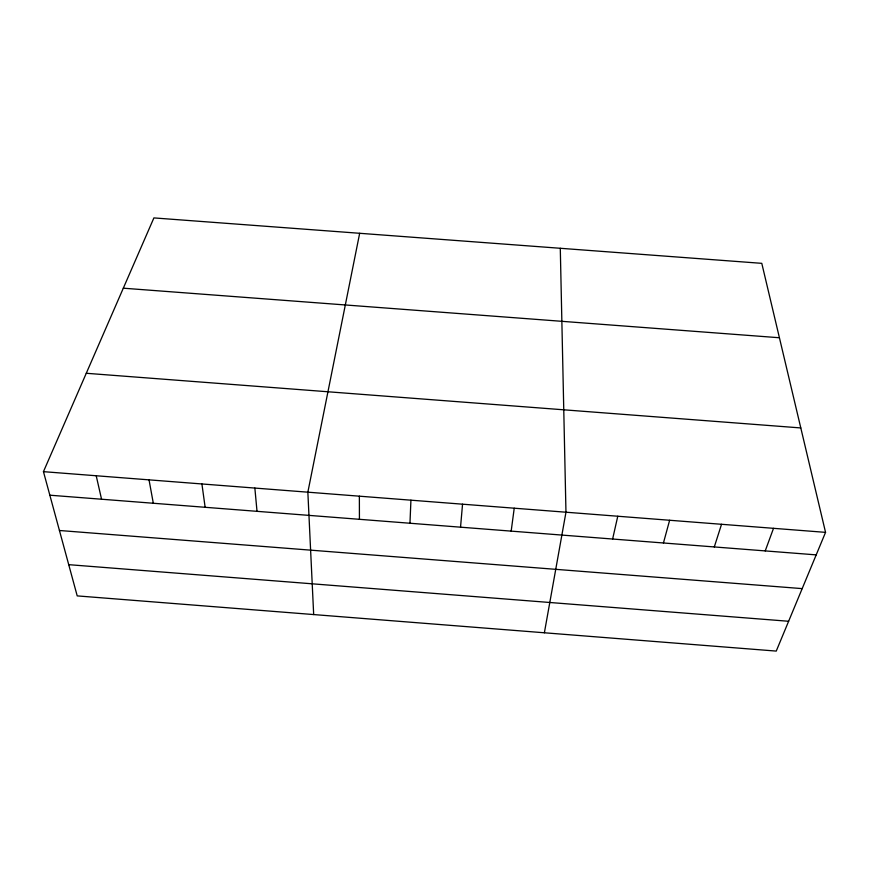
<?xml version="1.0" encoding="UTF-8"?>
<svg xmlns="http://www.w3.org/2000/svg" width="869" height="869" viewBox="0 0 869 869"><rect width="100%" height="100%" fill="white"/><g stroke="black" fill="none" stroke-linecap="round" stroke-linejoin="round"><path stroke-width="1.3" d="M409.962 523.247L410.928 500.186M460.537 527.179L462.547 504.194M511.178 531.122L514.231 508.202M544.374 632.784L565.969 512.221L560.288 248.284M359.668 233.283L307.854 492.18L313.676 614.568M612.623 539.03L617.772 516.24M663.438 542.984L669.63 520.259M714.296 546.949L721.542 524.289M765.22 550.913L773.519 528.33M825.55 532.36L776.245 651.087L77.211 595.895L43.45 471.661L153.9 217.913L761.787 263.34L825.55 532.36L43.45 471.661M123.3 288.193L779.417 337.748M86.27 373.279L800.794 427.939M49.848 495.2L816.197 554.878M59.44 530.492L802.185 588.617M68.727 564.665L788.628 621.27M96.209 475.756L101.554 499.23M149.033 479.851L153.313 503.26M201.912 483.957L205.138 507.29M254.856 488.063L257.018 511.33M359.364 496.177L359.429 519.314"/></g></svg>
